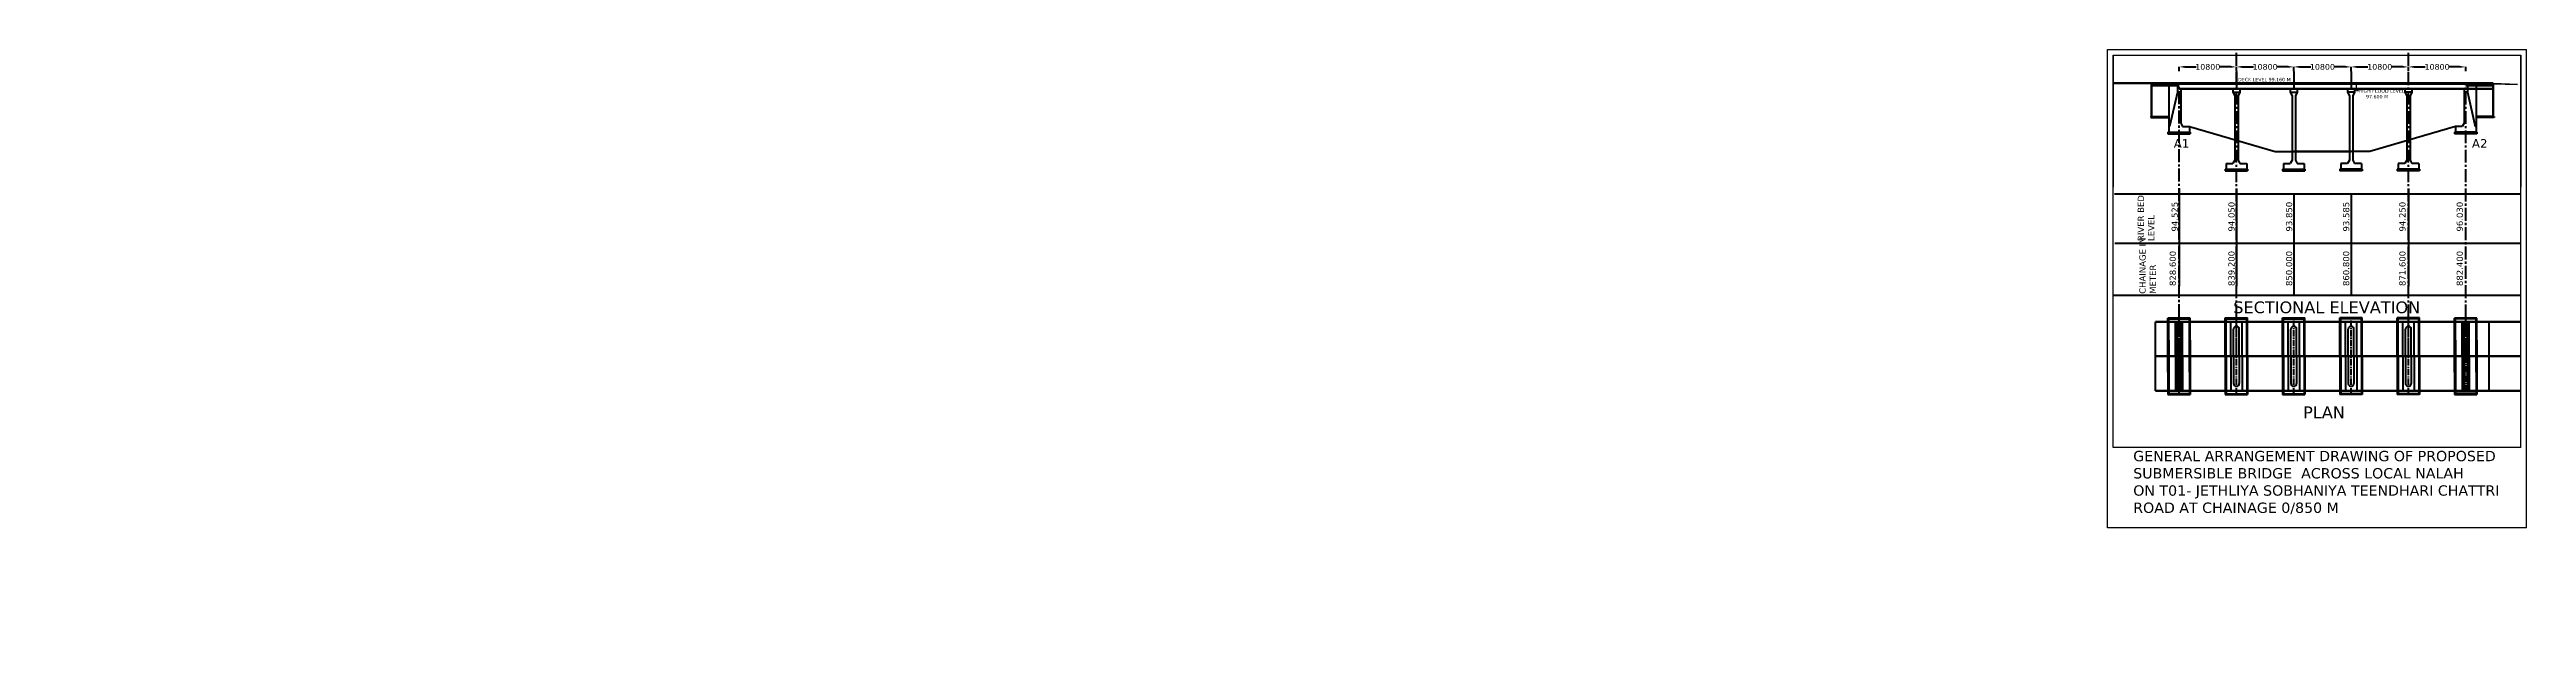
# Model space of a CAD drawing. Header units: metres. Extents: x -353398 to 78671, y -15010 to 87287.
import ezdxf

# ---------------------------------------------------------------- set-up
doc = ezdxf.new("R2010")
doc.units = ezdxf.units.M
doc.header["$MEASUREMENT"] = 0
doc.header["$PDMODE"] = 34
doc.linetypes.add('ACAD_ISO02W100', pattern=[15, 12, -3])
doc.linetypes.add('CENTER2', pattern=[1.125, 0.75, -0.125, 0.125, -0.125])
for name, color, linetype in [('centreline', 6, 'CENTER2'), ('grill', 32, 'Continuous'), ('PILLER', 10, 'Continuous'), ('PLAN', 10, 'Continuous')]:
    doc.layers.add(name, color=color, linetype=linetype)
for name, color, linetype, lineweight in [('EXISTING B WALL', 5, 'Continuous', 30), ('S PROJ', 172, 'Continuous', 0), ('S TEXT', 7, 'Continuous', 20)]:
    doc.layers.add(name, color=color, linetype=linetype, lineweight=lineweight)
doc.styles.add('arial', font='ARIAL.TTF')
doc.styles.get("Standard").update_dxf_attribs({"font": 'verdana.TTF'})
doc.dimstyles.new('ISO-25', dxfattribs={"dimtxt": 1000, "dimasz": 1000, "dimexe": 1.25, "dimexo": 0.625, "dimtad": 0, "dimtxsty": 'Standard', "dimcen": 75, "dimadec": 0, "dimazin": 0, "dimtfac": 1, "dimtmove": 0, "dimatfit": 2, "dimfxl": 0, "dimarcsym": 0})

# ---------------------------------------------------------------- blocks, each defined once
blk = doc.blocks.new('*D9')
at = {"color": 0, "lineweight": -2}
for p, q in [((28077, 83494), (28077, 84270)), ((29077, 84268), (31029, 84268)), ((37077, 84268), (35125, 84268)), ((38077, 83494), (38077, 84270))]:
    blk.add_line(p, q, dxfattribs=at)
at = {"color": 0}
for points in [[(29077, 84435), (29077, 84102), (28077, 84268)], [(37077, 84435), (37077, 84102), (38077, 84268)]]:
    blk.add_solid(points, dxfattribs=at)
at = {"layer": 'Defpoints', "color": 0}
for p in [(28077, 83493), (38077, 84268), (38077, 83493)]:
    blk.add_point(p, dxfattribs=at)
at = {"color": 0, "insert": (33077, 84268), "char_height": 1000, "attachment_point": 5}
blk.add_mtext('10800', dxfattribs=at)
blk = doc.blocks.new('*D10')
at = {"color": 0, "lineweight": -2}
for p, q in [((18077, 83494), (18077, 84270)), ((19077, 84268), (21029, 84268)), ((27077, 84268), (25125, 84268)), ((28077, 83494), (28077, 84270))]:
    blk.add_line(p, q, dxfattribs=at)
at = {"color": 0}
for points in [[(19077, 84435), (19077, 84102), (18077, 84268)], [(27077, 84435), (27077, 84102), (28077, 84268)]]:
    blk.add_solid(points, dxfattribs=at)
at = {"layer": 'Defpoints', "color": 0}
for p in [(18077, 83493), (28077, 84268), (28077, 83493)]:
    blk.add_point(p, dxfattribs=at)
at = {"color": 0, "insert": (23077, 84268), "char_height": 1000, "attachment_point": 5}
blk.add_mtext('10800', dxfattribs=at)
blk = doc.blocks.new('*D11')
at = {"color": 0, "lineweight": -2}
for p, q in [((38077, 83494), (38077, 84270)), ((39077, 84268), (41029, 84268)), ((47077, 84268), (45125, 84268)), ((48077, 83494), (48077, 84270))]:
    blk.add_line(p, q, dxfattribs=at)
at = {"color": 0}
for points in [[(39077, 84435), (39077, 84102), (38077, 84268)], [(47077, 84435), (47077, 84102), (48077, 84268)]]:
    blk.add_solid(points, dxfattribs=at)
at = {"layer": 'Defpoints', "color": 0}
for p in [(38077, 84268), (38077, 83493), (48077, 83493)]:
    blk.add_point(p, dxfattribs=at)
at = {"color": 0, "insert": (43077, 84268), "char_height": 1000, "attachment_point": 5}
blk.add_mtext('10800', dxfattribs=at)
blk = doc.blocks.new('*D12')
at = {"color": 0, "lineweight": -2}
for p, q in [((48077, 83494), (48077, 84270)), ((49077, 84268), (51029, 84268)), ((57077, 84268), (55125, 84268)), ((58077, 83494), (58077, 84270))]:
    blk.add_line(p, q, dxfattribs=at)
at = {"color": 0}
for points in [[(49077, 84435), (49077, 84102), (48077, 84268)], [(57077, 84435), (57077, 84102), (58077, 84268)]]:
    blk.add_solid(points, dxfattribs=at)
at = {"layer": 'Defpoints', "color": 0}
for p in [(48077, 84268), (48077, 83493), (58077, 83493)]:
    blk.add_point(p, dxfattribs=at)
at = {"color": 0, "insert": (53077, 84268), "char_height": 1000, "attachment_point": 5}
blk.add_mtext('10800', dxfattribs=at)
blk = doc.blocks.new('*D13')
at = {"color": 0, "lineweight": -2}
for p, q in [((58077, 83494), (58077, 84270)), ((59077, 84268), (61029, 84268)), ((67077, 84268), (65125, 84268)), ((68077, 83494), (68077, 84270))]:
    blk.add_line(p, q, dxfattribs=at)
at = {"color": 0}
for points in [[(59077, 84435), (59077, 84102), (58077, 84268)], [(67077, 84435), (67077, 84102), (68077, 84268)]]:
    blk.add_solid(points, dxfattribs=at)
at = {"layer": 'Defpoints', "color": 0}
for p in [(58077, 84268), (58077, 83493), (68077, 83493)]:
    blk.add_point(p, dxfattribs=at)
at = {"color": 0, "insert": (63077, 84268), "char_height": 1000, "attachment_point": 5}
blk.add_mtext('10800', dxfattribs=at)

msp = doc.modelspace()

# ---------------------------------------------------------------- hatches: boundary and pattern name
at = {"layer": 'S TEXT'}
h = msp.add_hatch(dxfattribs=at)
h.set_pattern_fill('ANSI31', color=256, style=0)
h.set_pattern_definition([(45, (-21448.84433, -1943.7057), (-0.08838834765, 0.08838834765), [])])
h.paths.add_polyline_path([(49196.568, 80513.517), (49040.222, 80513.517), (49040.222, 80174.597)])
h.paths.add_polyline_path([(49040.222, 80513.517), (48875.147, 80513.517), (49040.222, 80174.597)])

# ---------------------------------------------------------------- linework, layer by layer
for p, q in [((28076.714, 83493.303), (28076.714, 80443.303)), ((38076.714, 83493.303), (38076.714, 80443.303)), ((38076.714, 83493.303), (38076.714, 80443.303)), ((48076.714, 83493.303), (48076.714, 80443.303)), ((48076.714, 83493.303), (48076.714, 80443.303)), ((16276.714, 81043.303), (16276.714, 72871.625)), ((69876.714, 81043.303), (69876.714, 72871.625)), ((13126.714, 75593.303), (13126.714, 75443.303)), ((13126.714, 75593.303), (16276.714, 75593.303)), ((13126.714, 75443.303), (16276.714, 75443.303)), ((16276.714, 73871.625), (16426.714, 73871.625)), ((19876.714, 73871.625), (34827.222, 69493.303)), ((69876.714, 73871.625), (69726.714, 73871.625)), ((73026.714, 75593.303), (69876.714, 75593.303)), ((73026.714, 75443.303), (69876.714, 75443.303)), ((73026.714, 75593.303), (73026.714, 75443.303)), ((16126.714, 72871.625), (16126.714, 72571.625)), ((16126.714, 72871.625), (20026.714, 72871.625)), ((16126.714, 72571.625), (20026.714, 72571.625)), ((20026.714, 72871.625), (20026.714, 72571.625)), ((34827.222, 69493.303), (48076.714, 69493.303)), ((34827.222, 69493.303), (48076.714, 69493.303)), ((51326.206, 69493.303), (38076.714, 69493.303)), ((51326.207, 69493.303), (48076.714, 69493.303)), ((51326.207, 69493.303), (48076.714, 69493.303)), ((66126.714, 72871.625), (66126.714, 72571.625)), ((70026.714, 72871.625), (66126.714, 72871.625)), ((70026.714, 72571.625), (66126.714, 72571.625)), ((70026.714, 72871.625), (70026.714, 72571.625)), ((26126.714, 66433.303), (30026.714, 66433.303)), ((26126.714, 66433.303), (26126.714, 66133.303)), ((26126.714, 66133.303), (30026.714, 66133.303)), ((30026.714, 66433.303), (30026.714, 66133.303)), ((36126.714, 66433.303), (36126.714, 66133.303)), ((36126.714, 66433.303), (40026.714, 66433.303)), ((36126.714, 66133.303), (40026.714, 66133.303)), ((40026.714, 66433.303), (40026.714, 66133.303)), ((46126.714, 66433.303), (46126.714, 66133.303)), ((50026.714, 66433.303), (46126.714, 66433.303)), ((50026.714, 66133.303), (46126.714, 66133.303)), ((50026.714, 66433.303), (50026.714, 66133.303)), ((60026.714, 66433.303), (56126.714, 66433.303)), ((56126.714, 66433.303), (56126.714, 66133.303)), ((60026.714, 66133.303), (56126.714, 66133.303)), ((60026.714, 66433.303), (60026.714, 66133.303)), ((6791.02, 62134.077), (77671.008, 62134.077)), ((18076.714, 63067.077), (18076.714, 46067.077)), ((18076.714, 63067.077), (18076.714, 46067.077)), ((28076.714, 63067.077), (28076.714, 46067.077)), ((38076.714, 62134.077), (38076.714, 44500.077)), ((48076.714, 62134.077), (48076.714, 44500.077)), ((48076.714, 61134.077), (48076.714, 46067.077)), ((58076.714, 63067.077), (58076.714, 46067.077)), ((6854.197, 53567.077), (77671.008, 53567.077)), ((6576.714, 44500.077), (77671.008, 44500.077)), ((16126.714, 40494.229), (20026.714, 40494.229)), ((16126.714, 31044.229), (16126.714, 40494.229)), ((20026.714, 40494.229), (16126.714, 40494.229)), ((16126.714, 40494.229), (20026.714, 40494.229)), ((16126.714, 31044.229), (16126.714, 40494.229)), ((20026.714, 40494.229), (16276.714, 40494.229)), ((16276.714, 40344.229), (19876.714, 40344.229)), ((16276.714, 40344.229), (19876.714, 40344.229)), ((16276.714, 31044.229), (16276.714, 40344.229)), ((19876.714, 31044.229), (19876.714, 40344.229)), ((20026.714, 31044.229), (20026.714, 40494.229)), ((20026.714, 31044.229), (20026.714, 40494.229)), ((26126.714, 33825.718), (26126.714, 40513.882)), ((26126.714, 40513.882), (30026.714, 40513.882)), ((26126.714, 33825.718), (26126.714, 40513.882)), ((26276.714, 40363.882), (29876.714, 40363.882)), ((26276.714, 33825.718), (26276.714, 40363.882)), ((27076.714, 39825.726), (29076.714, 39825.726)), ((27076.714, 33825.718), (27076.714, 39825.726)), ((27076.714, 33825.718), (27076.714, 39146.786)), ((29076.714, 33825.718), (29076.714, 39825.726)), ((29876.714, 33825.718), (29876.714, 40363.882)), ((29876.714, 33825.718), (29876.714, 40363.882)), ((30026.714, 33825.718), (30026.714, 40513.882)), ((30026.714, 33825.718), (30026.714, 40513.882)), ((36126.714, 33825.718), (36126.714, 40513.882)), ((36126.714, 40513.882), (40026.714, 40513.882)), ((36126.714, 33825.718), (36126.714, 40513.882)), ((36276.714, 40363.882), (39876.714, 40363.882)), ((36276.714, 33825.718), (36276.714, 40363.882)), ((37076.714, 39825.726), (39076.714, 39825.726)), ((37076.714, 33825.718), (37076.714, 39825.726)), ((37076.714, 33825.718), (37076.714, 39146.786)), ((39076.714, 33825.718), (39076.714, 39825.726)), ((39876.714, 33825.718), (39876.714, 40363.882)), ((39876.714, 33825.718), (39876.714, 40363.882)), ((40026.714, 33825.718), (40026.714, 40513.882)), ((40026.714, 33825.718), (40026.714, 40513.882)), ((46126.714, 33825.718), (46126.714, 40513.882)), ((50026.714, 40513.882), (46126.714, 40513.882)), ((46126.714, 33825.718), (46126.714, 40513.882)), ((46126.714, 33825.718), (46126.714, 40513.882)), ((50026.714, 40513.882), (46126.714, 40513.882)), ((46126.714, 33825.718), (46126.714, 40513.882)), ((46276.714, 33825.718), (46276.714, 40363.882)), ((49876.714, 40363.882), (46276.714, 40363.882)), ((46276.714, 33825.718), (46276.714, 40363.882)), ((46276.714, 33825.718), (46276.714, 40363.882)), ((49876.714, 40363.882), (46276.714, 40363.882)), ((46276.714, 33825.718), (46276.714, 40363.882)), ((49076.714, 39825.726), (47076.714, 39825.726)), ((47076.714, 33825.718), (47076.714, 39825.726)), ((49076.714, 39825.726), (47076.714, 39825.726)), ((47076.714, 33825.718), (47076.714, 39825.726)), ((49076.714, 33825.718), (49076.714, 39825.726)), ((49076.714, 33825.718), (49076.714, 39825.726)), ((49076.714, 33825.718), (49076.714, 39146.786)), ((49076.714, 33825.718), (49076.714, 39146.786)), ((49876.714, 33825.718), (49876.714, 40363.882)), ((49876.714, 33825.718), (49876.714, 40363.882)), ((50026.714, 33825.718), (50026.714, 40513.882)), ((50026.714, 33825.718), (50026.714, 40513.882)), ((50026.714, 33825.718), (50026.714, 40513.882)), ((50026.714, 33825.718), (50026.714, 40513.882)), ((56126.714, 33825.718), (56126.714, 40513.882)), ((60026.714, 40513.882), (56126.714, 40513.882)), ((56126.714, 33825.718), (56126.714, 40513.882)), ((56276.714, 33825.718), (56276.714, 40363.882)), ((59876.714, 40363.882), (56276.714, 40363.882)), ((56276.714, 33825.718), (56276.714, 40363.882)), ((59076.714, 39825.726), (57076.714, 39825.726)), ((57076.714, 33825.718), (57076.714, 39825.726)), ((59076.714, 33825.718), (59076.714, 39825.726)), ((59076.714, 33825.718), (59076.714, 39146.786)), ((59876.714, 33825.718), (59876.714, 40363.882)), ((60026.714, 33825.718), (60026.714, 40513.882)), ((60026.714, 33825.718), (60026.714, 40513.882)), ((66126.714, 40494.229), (69876.714, 40494.229)), ((70026.714, 40494.229), (66126.714, 40494.229)), ((66126.714, 31044.229), (66126.714, 40494.229)), ((66126.714, 40494.229), (70026.714, 40494.229)), ((70026.714, 40494.229), (66126.714, 40494.229)), ((66126.714, 31044.229), (66126.714, 40494.229)), ((69876.714, 40344.229), (66276.714, 40344.229)), ((69876.714, 40344.229), (66276.714, 40344.229)), ((66276.714, 31044.229), (66276.714, 40344.229)), ((69876.714, 31044.229), (69876.714, 40344.229)), ((70026.714, 31044.229), (70026.714, 40494.229)), ((70026.714, 31044.229), (70026.714, 40494.229)), ((16126.714, 36607.208), (16126.714, 27157.208)), ((16276.714, 36607.208), (16276.714, 27307.208)), ((19876.714, 36607.208), (19876.714, 27307.208)), ((20026.714, 36607.208), (20026.714, 27157.208)), ((27576.714, 33825.718), (27576.714, 38563.882)), ((37576.714, 33825.718), (37576.714, 38563.882)), ((48576.714, 33825.718), (48576.714, 38563.882)), ((48576.714, 33825.718), (48576.714, 38563.882)), ((58576.714, 33825.718), (58576.714, 38563.882)), ((66126.714, 36607.208), (66126.714, 27157.208)), ((66276.714, 36607.208), (66276.714, 27307.208)), ((69876.714, 36607.208), (69876.714, 27307.208)), ((70026.714, 36607.208), (70026.714, 27157.208)), ((26126.714, 33825.718), (26126.714, 27137.555)), ((26126.714, 33825.718), (26126.714, 27137.555)), ((26276.714, 33825.718), (26276.714, 27287.555)), ((27076.714, 33825.718), (27076.714, 28504.651)), ((27076.714, 33825.718), (27076.714, 27825.711)), ((27576.714, 33825.718), (27576.714, 29087.555)), ((29076.714, 33825.718), (29076.714, 27825.711)), ((29876.714, 33825.718), (29876.714, 27287.555)), ((29876.714, 33825.718), (29876.714, 27287.555)), ((30026.714, 33825.718), (30026.714, 27137.555)), ((30026.714, 33825.718), (30026.714, 27137.555)), ((36126.714, 33825.718), (36126.714, 27137.555)), ((36126.714, 33825.718), (36126.714, 27137.555)), ((36276.714, 33825.718), (36276.714, 27287.555)), ((37076.714, 33825.718), (37076.714, 28504.651)), ((37076.714, 33825.718), (37076.714, 27825.711)), ((37576.714, 33825.718), (37576.714, 29087.555)), ((39076.714, 33825.718), (39076.714, 27825.711)), ((39876.714, 33825.718), (39876.714, 27287.555)), ((39876.714, 33825.718), (39876.714, 27287.555)), ((40026.714, 33825.718), (40026.714, 27137.555)), ((40026.714, 33825.718), (40026.714, 27137.555)), ((46126.714, 33825.718), (46126.714, 27137.555)), ((46126.714, 33825.718), (46126.714, 27137.554)), ((46126.714, 33825.718), (46126.714, 27137.555)), ((46126.714, 33825.718), (46126.714, 27137.555)), ((46276.714, 33825.718), (46276.714, 27287.555)), ((46276.714, 33825.718), (46276.714, 27287.555)), ((46276.714, 33825.718), (46276.714, 27287.555)), ((46276.714, 33825.718), (46276.714, 27287.555)), ((47076.714, 33825.718), (47076.714, 27825.711)), ((47076.714, 33825.718), (47076.714, 27825.711)), ((48576.714, 33825.718), (48576.714, 29087.555)), ((48576.714, 33825.718), (48576.714, 29087.555)), ((49076.714, 33825.718), (49076.714, 28504.651)), ((49076.714, 33825.718), (49076.714, 27825.711)), ((49076.714, 33825.718), (49076.714, 28504.651)), ((49076.714, 33825.718), (49076.714, 27825.711)), ((49876.714, 33825.718), (49876.714, 27287.554)), ((49876.714, 33825.718), (49876.714, 27287.555)), ((50026.714, 33825.718), (50026.714, 27137.554)), ((50026.714, 33825.718), (50026.714, 27137.554)), ((50026.714, 33825.718), (50026.714, 27137.555)), ((50026.714, 33825.718), (50026.714, 27137.555)), ((56126.714, 33825.718), (56126.714, 27137.554)), ((56126.714, 33825.718), (56126.714, 27137.554)), ((56276.714, 33825.718), (56276.714, 27287.555)), ((56276.714, 33825.718), (56276.714, 27287.554)), ((57076.714, 33825.718), (57076.714, 27825.711)), ((58576.714, 33825.718), (58576.714, 29087.555)), ((59076.714, 33825.718), (59076.714, 28504.651)), ((59076.714, 33825.718), (59076.714, 27825.711)), ((59876.714, 33825.718), (59876.714, 27287.554)), ((60026.714, 33825.718), (60026.714, 27137.554)), ((60026.714, 33825.718), (60026.714, 27137.554)), ((16126.714, 27157.208), (20026.714, 27157.208)), ((20026.714, 27157.208), (16126.714, 27157.208)), ((16126.714, 27157.208), (20026.714, 27157.208)), ((16276.714, 27307.208), (19876.714, 27307.208)), ((16276.714, 27307.208), (19876.714, 27307.208)), ((20026.714, 27157.208), (16276.714, 27157.208)), ((26126.714, 27137.555), (30026.714, 27137.555)), ((26276.714, 27287.555), (29876.714, 27287.555)), ((27076.714, 27825.711), (29076.714, 27825.711)), ((36126.714, 27137.555), (40026.714, 27137.555)), ((36276.714, 27287.555), (39876.714, 27287.555)), ((37076.714, 27825.711), (39076.714, 27825.711)), ((50026.714, 27137.554), (46126.714, 27137.554)), ((50026.714, 27137.555), (46126.714, 27137.555)), ((49876.714, 27287.554), (46276.714, 27287.555)), ((49876.714, 27287.555), (46276.714, 27287.555)), ((49076.714, 27825.711), (47076.714, 27825.711)), ((49076.714, 27825.711), (47076.714, 27825.711)), ((60026.714, 27137.554), (56126.714, 27137.554)), ((59876.714, 27287.554), (56276.714, 27287.554)), ((59076.714, 27825.711), (57076.714, 27825.711)), ((66126.714, 27157.208), (69876.714, 27157.208)), ((70026.714, 27157.208), (66126.714, 27157.208)), ((66126.714, 27157.208), (70026.714, 27157.208)), ((70026.714, 27157.208), (66126.714, 27157.208)), ((69876.714, 27307.208), (66276.714, 27307.208)), ((69876.714, 27307.208), (66276.714, 27307.208))]:
    msp.add_line(p, q)
at = {"linetype": 'ACAD_ISO02W100'}
msp.add_line((47776.714, 69493.303), (39306.852, 69493.303), dxfattribs=at)
for centre, start, end in [((28076.714, 38563.882), 360, 180), ((38076.714, 38563.882), 360, 180), ((48076.714, 38563.882), 359.99999971, 179.99999971), ((48076.714, 38563.882), 359.99999971, 179.99999971), ((58076.714, 38563.882), 359.99999971, 179.99999971), ((28076.714, 29087.555), 180, 0), ((38076.714, 29087.555), 180, 0), ((48076.714, 29087.555), 179.99999971, 359.99999971), ((48076.714, 29087.555), 179.99999971, 359.99999971), ((58076.714, 29087.555), 179.99999971, 359.99999971)]:
    msp.add_arc(centre, 500, start, end)
at = {"layer": 'centreline', "ltscale": 3000}
for p, q in [((28076.714, 33825.718), (28076.714, 87059.026)), ((58076.714, 33825.718), (58076.714, 87059.025)), ((18076.714, 27157.208), (18076.714, 81343.303)), ((68076.714, 33825.718), (68076.714, 81343.303))]:
    msp.add_line(p, q, dxfattribs=at)
at = {"layer": 'centreline', "ltscale": 1500}
for p, q in [((18076.714, 33825.718), (18076.714, 39768.625)), ((28076.714, 27137.555), (28076.714, 40513.84)), ((38076.714, 27137.555), (38076.714, 40513.84)), ((48076.714, 27137.554), (48076.714, 40513.839)), ((48076.714, 27137.555), (48076.714, 40513.839)), ((58076.714, 27137.554), (58076.714, 40513.839)), ((68076.714, 33825.718), (68076.714, 39768.625)), ((18076.714, 33825.718), (18076.714, 27882.812)), ((68076.714, 33825.718), (68076.714, 27882.812))]:
    msp.add_line(p, q, dxfattribs=at)
at = {"layer": 'EXISTING B WALL'}
for p, q in [((6576.714, 81418.303), (72876.714, 81418.303)), ((13276.714, 81418.303), (13276.714, 75593.303)), ((13276.714, 81343.303), (72876.714, 81343.303)), ((13276.714, 81043.303), (18076.714, 81043.303)), ((18076.714, 80443.303), (64570.301, 80443.303)), ((72876.714, 80443.303), (41583.128, 80443.303)), ((72876.714, 80443.303), (51583.128, 80443.303)), ((68076.714, 81043.303), (72876.714, 81043.303)), ((72876.714, 81418.303), (72876.714, 75593.303)), ((58122.523, 39825.718), (13976.714, 39825.718)), ((68122.523, 39825.718), (23976.714, 39825.718)), ((38030.905, 39825.719), (75076.714, 39825.718)), ((48030.905, 39825.718), (77671.008, 39825.718)), ((58122.523, 33825.718), (13976.714, 33825.718)), ((68122.523, 33825.718), (23976.714, 33825.718)), ((38030.905, 33825.719), (75076.714, 33825.718)), ((48030.905, 33825.718), (77671.008, 33825.718)), ((58122.523, 27825.718), (13976.714, 27825.718)), ((38030.905, 27825.719), (77605.116, 27825.718)), ((48030.905, 27825.718), (75076.714, 27825.718))]:
    msp.add_line(p, q, dxfattribs=at)
at = {"layer": 'grill'}
for p, q in [((19876.714, 73871.625), (34827.222, 69493.303)), ((66276.714, 73871.625), (51326.206, 69493.303))]:
    msp.add_line(p, q, dxfattribs=at)
at = {"layer": 'PILLER'}
for p, q in [((17776.714, 79843.303), (16426.714, 73871.625)), ((17776.714, 81043.303), (17776.714, 79843.303)), ((17776.714, 79843.303), (18376.714, 79843.303)), ((18376.714, 80443.303), (18376.714, 74471.625)), ((27476.714, 80443.303), (27476.714, 79843.303)), ((27476.714, 79843.303), (27776.714, 79243.303)), ((27476.714, 79843.303), (28676.714, 79843.303)), ((27776.714, 79243.303), (27776.714, 68033.303)), ((28676.714, 79843.303), (28376.714, 79243.303)), ((28376.714, 79243.303), (28376.714, 68033.303)), ((28676.714, 80443.303), (28676.714, 79843.303)), ((37476.714, 80443.303), (37476.714, 79843.303)), ((37476.714, 79843.303), (38676.714, 79843.303)), ((37476.714, 79843.303), (37776.714, 79243.303)), ((37776.714, 79243.303), (37776.714, 68033.303)), ((38676.714, 79843.303), (38376.714, 79243.303)), ((38376.714, 79243.303), (38376.714, 68033.303)), ((38676.714, 80443.303), (38676.714, 79843.303)), ((47476.714, 80443.303), (47476.714, 79843.303)), ((48676.714, 79843.303), (47476.714, 79843.303)), ((47476.714, 79843.303), (47776.714, 79243.303)), ((47776.714, 79243.303), (47776.714, 68033.303)), ((48676.714, 79843.303), (48376.714, 79243.303)), ((48376.714, 79243.303), (48376.714, 68033.303)), ((48676.714, 80443.303), (48676.714, 79843.303)), ((57476.714, 80443.303), (57476.714, 79843.303)), ((57476.714, 79843.303), (57776.714, 79243.303)), ((58676.714, 79843.303), (57476.714, 79843.303)), ((57776.714, 79243.303), (57776.714, 68033.303)), ((58676.714, 79843.303), (58376.714, 79243.303)), ((58376.714, 79243.303), (58376.714, 68033.303)), ((58676.714, 80443.303), (58676.714, 79843.303)), ((67776.714, 80443.303), (67776.714, 74471.625)), ((68376.714, 79843.303), (67776.714, 79843.303)), ((68376.714, 81043.303), (68376.714, 79843.303)), ((68376.714, 79843.303), (69726.714, 73871.625)), ((18376.714, 74471.625), (18676.714, 73871.625)), ((18676.714, 73871.625), (19876.714, 73871.625)), ((19876.714, 73871.625), (19876.714, 72871.625)), ((67476.714, 73871.625), (66276.714, 73871.625)), ((66276.714, 73871.625), (66276.714, 72871.625)), ((67776.714, 74471.625), (67476.714, 73871.625)), ((26276.714, 67433.303), (26276.714, 66433.303)), ((26276.714, 67433.303), (27476.714, 67433.303)), ((27776.714, 68033.303), (27476.714, 67433.303)), ((28376.714, 68033.303), (28676.714, 67433.303)), ((28676.714, 67433.303), (29876.714, 67433.303)), ((29876.714, 67433.303), (29876.714, 66433.303)), ((36276.714, 67433.303), (37476.714, 67433.303)), ((36276.714, 67433.303), (36276.714, 66433.303)), ((37776.714, 68033.303), (37476.714, 67433.303)), ((38376.714, 68033.303), (38676.714, 67433.303)), ((38676.714, 67433.303), (39876.714, 67433.303)), ((39876.714, 67433.303), (39876.714, 66433.303)), ((47476.714, 67433.303), (46276.714, 67433.303)), ((46276.714, 67433.303), (46276.714, 66433.303)), ((47776.714, 68033.303), (47476.714, 67433.303)), ((48376.714, 68033.303), (48676.714, 67433.303)), ((49876.714, 67433.303), (48676.714, 67433.303)), ((49876.714, 67433.303), (49876.714, 66433.303)), ((56276.714, 67433.303), (56276.714, 66433.303)), ((57476.714, 67433.303), (56276.714, 67433.303)), ((57776.714, 68033.303), (57476.714, 67433.303)), ((58376.714, 68033.303), (58676.714, 67433.303)), ((59876.714, 67433.303), (58676.714, 67433.303)), ((59876.714, 67433.303), (59876.714, 66433.303))]:
    msp.add_line(p, q, dxfattribs=at)
at = {"layer": 'PLAN'}
for p, q in [((13976.714, 27825.718), (13976.714, 39825.718)), ((17476.714, 33825.718), (17476.714, 39825.718)), ((17776.714, 33825.718), (17776.714, 39825.718)), ((18376.714, 33825.718), (18376.714, 39825.718)), ((18476.714, 33825.718), (18476.714, 39825.718)), ((18576.714, 33825.718), (18576.714, 39825.718)), ((18676.714, 33825.718), (18676.714, 39825.718)), ((67476.714, 33825.718), (67476.714, 39825.718)), ((67576.714, 33825.718), (67576.714, 39825.718)), ((67676.714, 33825.718), (67676.714, 39825.718)), ((67776.714, 33825.718), (67776.714, 39825.718)), ((68376.714, 33825.718), (68376.714, 39825.718)), ((68676.714, 33825.718), (68676.714, 39825.718)), ((72176.714, 27825.718), (72176.714, 39825.718)), ((27576.714, 33825.718), (27576.714, 38563.882)), ((28576.714, 33825.718), (28576.714, 38563.882)), ((37576.714, 33825.718), (37576.714, 38563.882)), ((38576.714, 33825.718), (38576.714, 38563.882)), ((47576.714, 33825.718), (47576.714, 38563.882)), ((47576.714, 33825.718), (47576.714, 38563.882)), ((48576.714, 33825.718), (48576.714, 38563.882)), ((48576.714, 33825.718), (48576.714, 38563.882)), ((57576.714, 33825.718), (57576.714, 38563.882)), ((58576.714, 33825.718), (58576.714, 38563.882)), ((17476.714, 33825.718), (17476.714, 27825.718)), ((17776.714, 33825.718), (17776.714, 27825.718)), ((18376.714, 33825.718), (18376.714, 27825.718)), ((18476.714, 33825.718), (18476.714, 27825.718)), ((18576.714, 33825.718), (18576.714, 27825.718)), ((18676.714, 33825.718), (18676.714, 27825.718)), ((27576.714, 33825.718), (27576.714, 29087.555)), ((28576.714, 33825.718), (28576.714, 29087.555)), ((37576.714, 33825.718), (37576.714, 29087.555)), ((38576.714, 33825.718), (38576.714, 29087.555)), ((47576.714, 33825.718), (47576.714, 29087.555)), ((47576.714, 33825.718), (47576.714, 29087.555)), ((48576.714, 33825.718), (48576.714, 29087.555)), ((48576.714, 33825.718), (48576.714, 29087.555)), ((57576.714, 33825.718), (57576.714, 29087.554)), ((58576.714, 33825.718), (58576.714, 29087.554)), ((67476.714, 33825.718), (67476.714, 27825.718)), ((67576.714, 33825.718), (67576.714, 27825.718)), ((67676.714, 33825.718), (67676.714, 27825.718)), ((67776.714, 33825.718), (67776.714, 27825.718)), ((68376.714, 33825.718), (68376.714, 27825.718)), ((68676.714, 33825.718), (68676.714, 27825.718))]:
    msp.add_line(p, q, dxfattribs=at)
for centre, start, end in [((28076.714, 38563.882), 360, 180), ((38076.714, 38563.882), 360, 180), ((48076.714, 38563.882), 359.99999971, 179.99999971), ((48076.714, 38563.882), 359.99999971, 179.99999971), ((58076.714, 38563.882), 359.99999971, 179.99999971), ((28076.714, 29087.555), 180, 0), ((38076.714, 29087.555), 180, 0), ((48076.714, 29087.555), 179.99999971, 359.99999971), ((48076.714, 29087.555), 179.99999971, 359.99999971), ((58076.714, 29087.554), 179.99999971, 359.99999971)]:
    msp.add_arc(centre, 500, start, end, dxfattribs=at)
at = {"layer": 'S TEXT'}
for p, q in [((5576.714, 87286.922), (78671.008, 87286.922)), ((5576.714, 3902.998), (5576.714, 87286.922)), ((78671.008, 3902.998), (78671.008, 87286.922)), ((6576.714, 86286.922), (77671.008, 86286.922)), ((6576.714, 86286.922), (6576.714, 63314.201)), ((6576.714, 17902.998), (6576.714, 86286.922)), ((77671.008, 17902.998), (77671.008, 86286.922)), ((77671.008, 86286.922), (77671.008, 63314.201)), ((49040.222, 80174.597), (49040.222, 81209.562)), ((49040.222, 80174.597), (49361.643, 80174.597)), ((72876.714, 81343.303), (77076.714, 81199.028)), ((72879.289, 81418.259), (77079.289, 81273.984)), ((77671.008, 17902.998), (6576.714, 17902.998)), ((78671.008, 3902.998), (5576.714, 3902.998))]:
    msp.add_line(p, q, dxfattribs=at)

# ---------------------------------------------------------------- texts
for s, p in [('94.525', (17846.609, 55567.077)), ('94.050', (27750.095, 55567.077)), ('93.850', (37804.531, 55567.077)), ('93.585', (47750.095, 55567.077)), ('94.250', (57571.543, 55567.077)), ('96.030', (67571.543, 55567.077)), ('828.600', (17499.867, 46067.077)), ('839.200', (27750.095, 46067.077)), ('850.000', (37804.531, 46067.077)), ('860.800', (47750.095, 46067.077)), ('871.600', (57571.543, 46067.077)), ('882.400', (67571.543, 46067.077))]:
    msp.add_text(s, height=1080, rotation=90).set_placement(p)
at = {"attachment_point": 1}
for s, insert, char_height, width in [('A1', (17137.771, 71673.481), 1500, 1743.2511), ('A2', (69157.208, 71673.481), 1500, 1743.2511), ('GENERAL ARRANGEMENT DRAWING OF PROPOSED \\PSUBMERSIBLE BRIDGE  ACROSS LOCAL NALAH \\PON T01- JETHLIYA SOBHANIYA TEENDHARI CHATTRI  \\PROAD AT CHAINAGE 0/850 M', (10074.895, 17334.704), 1801.44, 20976160.32)]:
    msp.add_mtext(s, dxfattribs=dict(at, insert=insert, char_height=char_height, width=width))
at = {"char_height": 1080, "attachment_point": 1, "rotation": 90}
for s, insert, width in [('RIVER BED LEVEL', (10864.763, 53911.493), 9000), ('CHAINAGE IN METER', (11149.252, 44709.945), 10000)]:
    msp.add_mtext(s, dxfattribs=dict(at, insert=insert, width=width))
at = {"layer": 'S PROJ', "char_height": 0.35, "style": 'arial'}
for insert, attachment_point in [((-215179.669, 13796.592), 9), ((-215144.891, 13796.118), 9), ((-215138.763, 13794.864), 1), ((3053.748, 1023.653), 9), ((3053.748, 1023.653), 9), ((3088.526, 1023.179), 9), ((3088.526, 1023.179), 9), ((3094.655, 1021.925), 1), ((3094.655, 1021.925), 1), ((-353396.916, -2232.44), 9), ((-353362.138, -2232.914), 9), ((-353356.009, -2234.168), 1), ((-135163.498, -15005.379), 9), ((-135128.72, -15005.854), 9), ((-135122.592, -15007.107), 1)]:
    msp.add_mtext('\\A1;', dxfattribs=dict(at, insert=insert, attachment_point=attachment_point))
at = {"layer": 'S TEXT', "width": 761350.22043, "attachment_point": 1}
for s, insert, char_height in [('DECK LEVEL 99.160 M', (28378.167, 82360.253), 600), ('HIGH FLOOD LEVEL\\P     97.600 M', (49381.921, 80378.553), 600), ('SECTIONAL ELEVATION', (27522.473, 43384.12), 2050.3125), ('PLAN', (39710.769, 25079.583), 2050.3125)]:
    msp.add_mtext(s, dxfattribs=dict(at, insert=insert, char_height=char_height))
at = {"layer": 'S TEXT', "char_height": 0.35, "style": 'arial'}
for insert, attachment_point in [((-215180.455, 13797.521), 9), ((-215158.964, 13792.285), 1), ((3052.963, 1024.581), 9), ((3052.963, 1024.581), 9), ((3074.454, 1019.345), 1), ((3074.454, 1019.345), 1), ((-353397.701, -2231.511), 9), ((-353376.21, -2236.748), 1), ((-135164.284, -15004.451), 9), ((-135142.793, -15009.687), 1)]:
    msp.add_mtext('\\A1;', dxfattribs=dict(at, insert=insert, attachment_point=attachment_point))
at = {"layer": 'S TEXT', "char_height": 0.2, "style": 'arial'}
for insert, width, attachment_point in [((-215101.079, 14057.654), 0.03303, 9), ((-215101.065, 14056.581), 0.03303, 9), ((-215101.053, 14055.546), 0.03303, 9), ((-215101.024, 14052.516), 0.03303, 9), ((-215101.019, 14052.049), 0.03303, 9), ((-215100.968, 14054.363), 0.03303, 9), ((-215089.661, 14059.472), 0.03303, 1), ((-215084.079, 14059.527), 4.01712, 1), ((3132.339, 1284.715), 0.03303, 9), ((3132.339, 1284.715), 0.03303, 9), ((3132.352, 1283.642), 0.03303, 9), ((3132.352, 1283.642), 0.03303, 9), ((3132.364, 1282.607), 0.03303, 9), ((3132.364, 1282.607), 0.03303, 9), ((3132.394, 1279.577), 0.03303, 9), ((3132.394, 1279.577), 0.03303, 9), ((3132.399, 1279.11), 0.03303, 9), ((3132.399, 1279.11), 0.03303, 9), ((3132.45, 1281.424), 0.03303, 9), ((3132.45, 1281.424), 0.03303, 9), ((3143.756, 1286.532), 0.03303, 1), ((3143.756, 1286.532), 0.03303, 1), ((3149.338, 1286.588), 4.01712, 1), ((3149.338, 1286.588), 4.01712, 1), ((-353318.326, -1971.378), 0.03303, 9), ((-353318.312, -1972.451), 0.03303, 9), ((-353318.3, -1973.486), 0.03303, 9), ((-353318.27, -1976.516), 0.03303, 9), ((-353318.265, -1976.983), 0.03303, 9), ((-353318.214, -1974.669), 0.03303, 9), ((-353306.908, -1969.561), 0.03303, 1), ((-353301.326, -1969.505), 4.01712, 1), ((-135084.908, -14744.317), 0.03303, 9), ((-135084.894, -14745.39), 0.03303, 9), ((-135084.882, -14746.425), 0.03303, 9), ((-135084.853, -14749.455), 0.03303, 9), ((-135084.848, -14749.922), 0.03303, 9), ((-135084.797, -14747.609), 0.03303, 9), ((-135073.491, -14742.5), 0.03303, 1), ((-135067.909, -14742.445), 4.01712, 1)]:
    msp.add_mtext('\\A1;', dxfattribs=dict(at, insert=insert, width=width, attachment_point=attachment_point))

# ---------------------------------------------------------------- dimensions: what is measured, and where the dimension line sits
for base, p1, p2, picture, middle in [((28076.714, 84268.47), (18076.714, 83493.303), (28076.714, 83493.303), '*D10', (23076.714, 84268.47)), ((38076.714, 84268.47), (28076.714, 83493.303), (38076.714, 83493.303), '*D9', (33076.714, 84268.47))]:
    dim = msp.add_linear_dim(base=base, p1=p1, p2=p2, text='10800', dimstyle='ISO-25')
    dim.commit()
    dim.dimension.update_dxf_attribs({"geometry": picture, "text_midpoint": middle})
for base, p1, p2, picture, middle in [((38076.714, 84268.47), (48076.714, 83493.303), (38076.714, 83493.303), '*D11', (43076.714, 84268.47)), ((48076.714, 84268.47), (58076.714, 83493.303), (48076.714, 83493.303), '*D12', (53076.714, 84268.47)), ((58076.714, 84268.47), (68076.714, 83493.303), (58076.714, 83493.303), '*D13', (63076.714, 84268.47))]:
    dim = msp.add_linear_dim(base=base, p1=p1, p2=p2, angle=180, text='10800', dimstyle='ISO-25')
    dim.commit()
    dim.dimension.update_dxf_attribs({"geometry": picture, "text_midpoint": middle})

doc.saveas('drawing.dxf')
